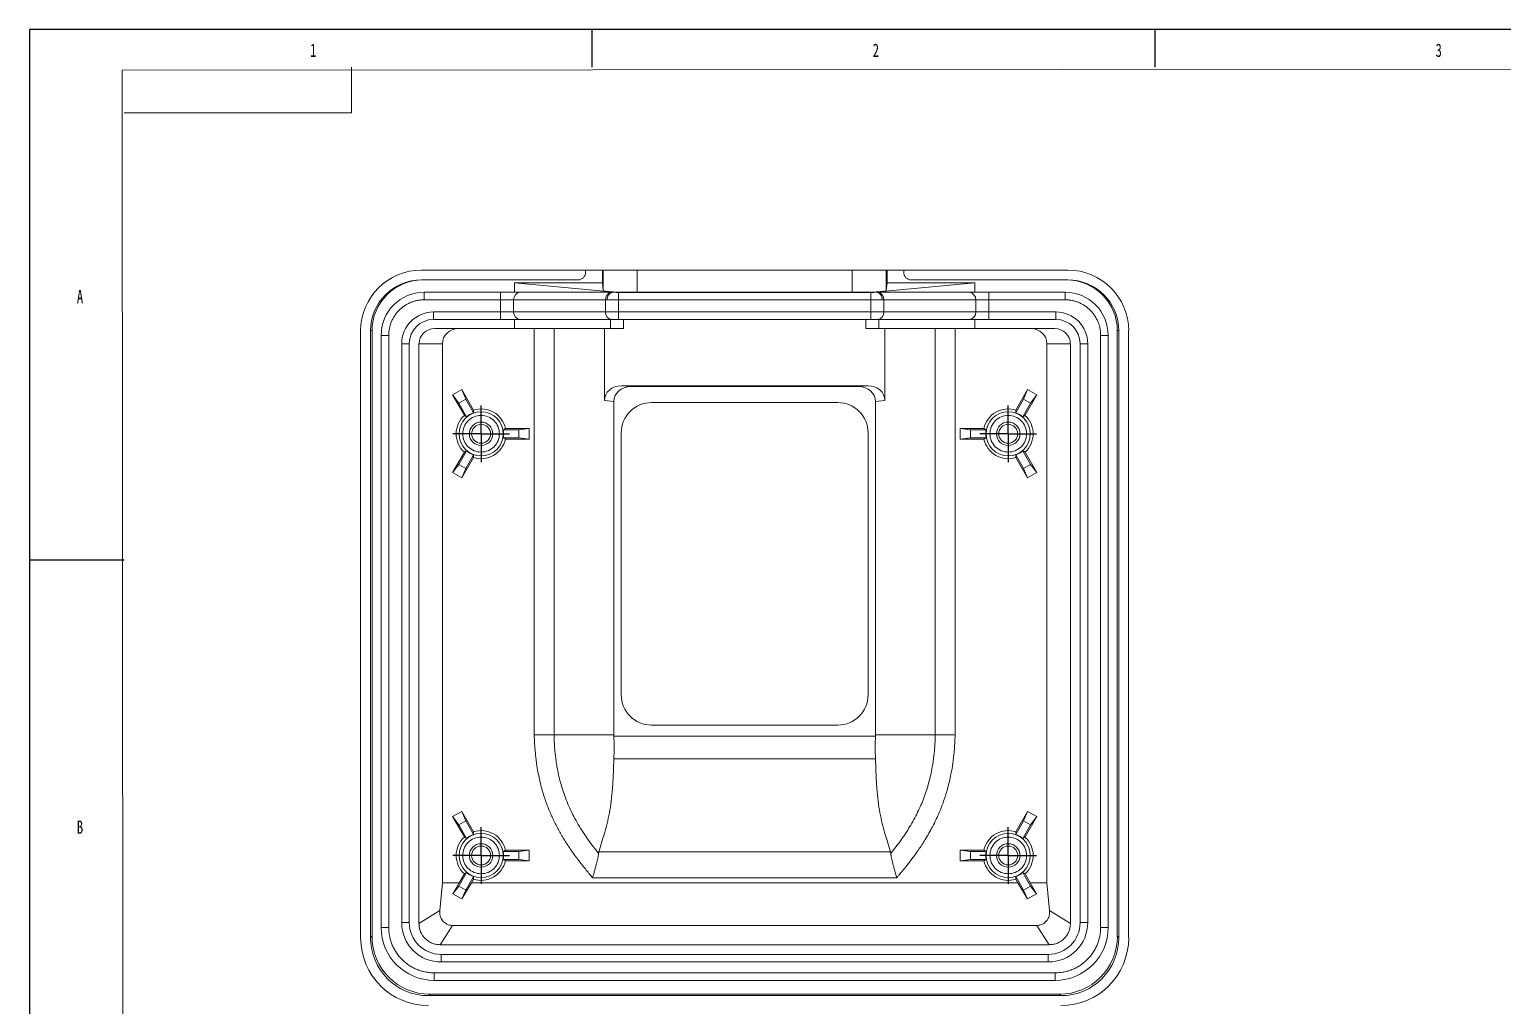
# Model space of a CAD drawing. Header units: millimetres. Extents: x 0 to 1189, y 0 to 841.
# Drawn here: x 0 to 389, y 583.1 to 841 of the extents above; entities that cross this region are included whole.
import ezdxf

# ---------------------------------------------------------------- set-up
doc = ezdxf.new("R2010")
doc.units = ezdxf.units.MM
for name, color, linetype in [('10', 7, 'Continuous'), ('5', 7, 'Continuous'), ('9', 7, 'Continuous')]:
    doc.layers.add(name, color=color, linetype=linetype)
doc.styles.add('SLDTEXTSTYLE0', font='TXT', dxfattribs={"width": 0.7})

# ---------------------------------------------------------------- blocks, each defined once
blk = doc.blocks.new('SW_CENTERMARKSYMBOL_0')
at = {"layer": '10', "color": 0}
for p, q in [((0, 5), (0, 7.5)), ((0, 0), (0, 5)), ((-5, 0), (-7.5, 0)), ((0, 0), (-5, 0)), ((0, 0), (0, -5)), ((0, 0), (5, 0)), ((5, 0), (7.5, 0)), ((0, -5), (0, -7.5))]:
    blk.add_line(p, q, dxfattribs=at)
blk = doc.blocks.new('SW_CENTERMARKSYMBOL_1')
at = {"layer": '10', "color": 0}
for p, q in [((0, 5), (0, 7.5)), ((0, 0), (0, 5)), ((-5, 0), (-7.5, 0)), ((0, 0), (-5, 0)), ((0, 0), (0, -5)), ((0, 0), (5, 0)), ((5, 0), (7.5, 0)), ((0, -5), (0, -7.5))]:
    blk.add_line(p, q, dxfattribs=at)
blk = doc.blocks.new('SW_CENTERMARKSYMBOL_2')
at = {"layer": '10', "color": 0}
for p, q in [((0, 5), (0, 7.5)), ((0, 0), (0, 5)), ((-5, 0), (-7.5, 0)), ((0, 0), (-5, 0)), ((0, 0), (0, -5)), ((0, 0), (5, 0)), ((5, 0), (7.5, 0)), ((0, -5), (0, -7.5))]:
    blk.add_line(p, q, dxfattribs=at)
blk = doc.blocks.new('SW_CENTERMARKSYMBOL_3')
at = {"layer": '10', "color": 0}
for p, q in [((0, 5), (0, 7.5)), ((0, 0), (0, 5)), ((-5, 0), (-7.5, 0)), ((0, 0), (-5, 0)), ((0, 0), (0, -5)), ((0, 0), (5, 0)), ((5, 0), (7.5, 0)), ((0, -5), (0, -7.5))]:
    blk.add_line(p, q, dxfattribs=at)

msp = doc.modelspace()

# ---------------------------------------------------------------- linework, layer by layer
at = {"color": 7, "linetype": 'Continuous', "lineweight": 15}
for p, q in [((103.55, 777.43), (146.86, 777.43)), ((103.55, 774.83), (144.86, 774.83)), ((146.86, 776.83), (146.86, 777.43)), ((146.86, 777.43), (151.28, 777.43)), ((151.28, 774.02), (151.28, 777.43)), ((151.28, 777.43), (151.48, 777.43)), ((151.48, 772.03), (151.48, 777.43)), ((151.48, 777.43), (160.48, 777.43)), ((160.48, 771.56), (160.48, 777.43)), ((160.48, 777.43), (217.25, 777.43)), ((217.25, 771.56), (217.25, 777.43)), ((217.25, 777.43), (226.25, 777.43)), ((226.25, 772.03), (226.25, 777.43)), ((226.25, 777.43), (226.45, 777.43)), ((226.45, 777.43), (226.45, 774.02)), ((226.45, 777.43), (230.86, 777.43)), ((230.86, 777.43), (274.18, 777.43)), ((230.86, 777.43), (230.86, 776.83)), ((232.86, 774.83), (274.18, 774.83)), ((104.26, 771.58), (128.09, 771.58)), ((104.26, 771.58), (104.26, 769.58)), ((124.37, 771.58), (124.37, 769.58)), ((128.09, 774.02), (154.5, 771.58)), ((128.09, 774.02), (151.28, 774.02)), ((128.09, 771.58), (128.09, 774.02)), ((128.09, 771.58), (154.5, 771.58)), ((151.48, 772.03), (151.28, 774.02)), ((155.56, 771.54), (222.16, 771.54)), ((155.56, 769.54), (155.56, 771.54)), ((217.25, 771.56), (160.48, 771.56)), ((222.16, 771.54), (222.16, 769.54)), ((223.23, 771.58), (249.63, 774.02)), ((223.23, 771.58), (249.63, 771.58)), ((226.45, 774.02), (226.25, 772.03)), ((226.45, 774.02), (249.63, 774.02)), ((249.63, 774.02), (249.63, 771.58)), ((249.63, 771.58), (273.46, 771.58)), ((253.36, 771.58), (253.36, 769.58)), ((273.46, 769.58), (273.46, 771.58)), ((124.37, 769.58), (104.26, 769.58)), ((106.69, 766.38), (106.69, 764.38)), ((124.37, 766.38), (106.69, 766.38)), ((127.85, 769.58), (124.37, 769.58)), ((124.37, 769.58), (124.37, 766.38)), ((124.37, 766.38), (124.37, 764.38)), ((124.37, 766.38), (127.85, 766.38)), ((127.85, 766.38), (127.85, 769.58)), ((152.09, 769.58), (127.85, 769.58)), ((152.09, 766.38), (127.85, 766.38)), ((152.09, 766.38), (152.09, 769.58)), ((152.09, 769.58), (152.54, 769.58)), ((155.56, 766.38), (152.09, 766.38)), ((155.56, 766.38), (155.56, 769.54)), ((222.16, 769.54), (155.56, 769.54)), ((155.56, 764.38), (155.56, 766.38)), ((222.16, 766.38), (155.56, 766.38)), ((222.16, 766.38), (222.16, 769.54)), ((222.16, 766.38), (222.16, 764.38)), ((225.64, 766.38), (222.16, 766.38)), ((225.19, 769.58), (225.64, 769.58)), ((249.88, 769.58), (225.64, 769.58)), ((225.64, 766.38), (225.64, 769.58)), ((249.88, 766.38), (225.64, 766.38)), ((253.36, 769.58), (249.88, 769.58)), ((249.88, 769.58), (249.88, 766.38)), ((249.88, 766.38), (253.36, 766.38)), ((273.46, 769.58), (253.36, 769.58)), ((253.36, 766.38), (253.36, 769.58)), ((253.36, 764.38), (253.36, 766.38)), ((271.04, 766.38), (253.36, 766.38)), ((271.04, 766.38), (271.04, 764.38)), ((106.69, 764.38), (128.09, 764.38)), ((128.09, 761.98), (128.09, 764.38)), ((128.09, 764.38), (153.43, 764.38)), ((153.43, 761.98), (153.43, 764.38)), ((153.43, 764.38), (156.91, 764.38)), ((156.91, 761.98), (156.91, 764.38)), ((156.91, 764.38), (220.82, 764.38)), ((220.82, 761.98), (220.82, 764.38)), ((220.82, 764.38), (224.3, 764.38)), ((224.3, 764.38), (249.63, 764.38)), ((224.3, 761.98), (224.3, 764.38)), ((249.63, 764.38), (249.63, 761.98)), ((249.63, 764.38), (271.04, 764.38)), ((87.46, 761.43), (87.46, 601.03)), ((90.08, 601.06), (90.08, 761.43)), ((90.46, 761.43), (90.08, 761.43)), ((90.46, 761.43), (90.46, 601.44)), ((92.86, 603.78), (92.86, 760.18)), ((94.86, 760.18), (92.86, 760.18)), ((94.86, 760.18), (94.86, 603.78)), ((107.05, 761.98), (128.09, 761.98)), ((153.43, 761.98), (128.09, 761.98)), ((133.3, 761.98), (133.3, 654.6)), ((138.52, 654.67), (138.52, 761.98)), ((151.82, 742.97), (151.82, 761.98)), ((156.91, 761.98), (153.43, 761.98)), ((224.3, 761.98), (220.82, 761.98)), ((249.63, 761.98), (224.3, 761.98)), ((225.91, 761.98), (225.91, 742.97)), ((239.21, 761.98), (239.21, 654.67)), ((244.43, 654.6), (244.43, 761.98)), ((249.63, 761.98), (270.68, 761.98)), ((282.86, 760.18), (284.86, 760.18)), ((282.86, 603.78), (282.86, 760.18)), ((284.86, 760.18), (284.86, 603.78)), ((287.27, 601.44), (287.27, 761.43)), ((287.27, 761.43), (287.65, 761.43)), ((287.65, 761.43), (287.65, 601.06)), ((290.26, 601.03), (290.26, 761.43)), ((100.29, 757.98), (98.29, 757.98)), ((98.29, 757.98), (98.29, 605.04)), ((100.29, 605.04), (100.29, 757.98)), ((102.86, 604.78), (102.86, 757.98)), ((109.04, 757.98), (102.86, 757.98)), ((109.04, 757.98), (109.04, 615.59)), ((268.69, 615.59), (268.69, 757.98)), ((268.69, 757.98), (274.87, 757.98)), ((274.87, 757.98), (274.87, 604.78)), ((277.44, 757.98), (277.44, 605.04)), ((279.44, 757.98), (277.44, 757.98)), ((279.44, 605.04), (279.44, 757.98)), ((221.43, 746.88), (156.3, 746.88)), ((156.3, 746.88), (158.79, 746.64)), ((218.94, 746.64), (221.43, 746.88)), ((114.14, 745.84), (111.73, 744.45)), ((111.73, 744.45), (113.38, 742.26)), ((111.73, 744.45), (114.84, 739.06)), ((115.21, 743.31), (113.38, 742.26)), ((115.21, 743.31), (114.14, 745.84)), ((117.25, 740.45), (114.14, 745.84)), ((117.27, 739.74), (115.21, 743.31)), ((158.79, 746.64), (218.94, 746.64)), ((262.52, 743.31), (260.46, 739.74)), ((263.59, 745.84), (260.48, 740.45)), ((263.59, 745.84), (262.52, 743.31)), ((264.34, 742.26), (262.52, 743.31)), ((262.89, 739.06), (266, 744.45)), ((266, 744.45), (263.59, 745.84)), ((264.34, 742.26), (266, 744.45)), ((113.38, 742.26), (115.45, 738.69)), ((151.82, 742.97), (154.31, 742.74)), ((154.31, 742.74), (154.31, 654.69)), ((213.46, 742.43), (164.26, 742.43)), ((225.91, 742.97), (223.42, 742.74)), ((223.42, 654.69), (223.42, 742.74)), ((262.28, 738.69), (264.34, 742.26)), ((129.2, 735.23), (125.07, 735.23)), ((131.93, 735.57), (125.7, 735.57)), ((131.93, 735.57), (129.2, 735.23)), ((129.2, 733.13), (129.2, 735.23)), ((131.93, 732.79), (131.93, 735.57)), ((245.8, 735.57), (245.8, 732.79)), ((248.53, 735.23), (245.8, 735.57)), ((252.03, 735.57), (245.8, 735.57)), ((248.53, 733.13), (248.53, 735.23)), ((252.65, 735.23), (248.53, 735.23)), ((125.07, 733.13), (129.2, 733.13)), ((125.7, 732.79), (131.93, 732.79)), ((129.2, 733.13), (131.93, 732.79)), ((156.26, 734.43), (156.26, 665.23)), ((221.46, 665.23), (221.46, 734.43)), ((245.8, 732.79), (248.53, 733.13)), ((245.8, 732.79), (252.03, 732.79)), ((248.53, 733.13), (252.65, 733.13)), ((114.84, 729.3), (111.73, 723.91)), ((115.45, 729.68), (113.38, 726.1)), ((114.14, 722.52), (117.25, 727.91)), ((115.21, 725.05), (117.27, 728.62)), ((260.46, 728.62), (262.52, 725.05)), ((260.48, 727.91), (263.59, 722.52)), ((264.34, 726.1), (262.28, 729.68)), ((266, 723.91), (262.89, 729.3)), ((113.38, 726.1), (111.73, 723.91)), ((111.73, 723.91), (114.14, 722.52)), ((115.21, 725.05), (113.38, 726.1)), ((114.14, 722.52), (115.21, 725.05)), ((262.52, 725.05), (264.34, 726.1)), ((262.52, 725.05), (263.59, 722.52)), ((263.59, 722.52), (266, 723.91)), ((266, 723.91), (264.34, 726.1)), ((154.31, 654.69), (138.52, 654.67)), ((223.4, 654.33), (154.33, 654.33)), ((164.26, 657.23), (213.46, 657.23)), ((239.21, 654.67), (223.42, 654.69)), ((223.4, 648.35), (154.33, 648.35)), ((114.14, 634.44), (111.73, 633.05)), ((115.21, 631.91), (114.14, 634.44)), ((117.25, 629.05), (114.14, 634.44)), ((263.59, 634.44), (260.48, 629.05)), ((263.59, 634.44), (262.52, 631.91)), ((266, 633.05), (263.59, 634.44)), ((111.73, 633.05), (113.38, 630.86)), ((111.73, 633.05), (114.84, 627.66)), ((115.21, 631.91), (113.38, 630.86)), ((113.38, 630.86), (115.45, 627.29)), ((117.27, 628.34), (115.21, 631.91)), ((262.52, 631.91), (260.46, 628.34)), ((262.28, 627.29), (264.34, 630.86)), ((262.52, 631.91), (264.34, 630.86)), ((262.89, 627.66), (266, 633.05)), ((264.34, 630.86), (266, 633.05)), ((129.2, 623.83), (125.07, 623.83)), ((131.93, 624.17), (125.7, 624.17)), ((131.93, 624.17), (129.2, 623.83)), ((129.2, 621.73), (129.2, 623.83)), ((131.93, 621.39), (131.93, 624.17)), ((227.37, 623.7), (150.36, 623.7)), ((245.8, 624.17), (245.8, 621.39)), ((248.53, 623.83), (245.8, 624.17)), ((252.03, 624.17), (245.8, 624.17)), ((248.53, 621.73), (248.53, 623.83)), ((252.65, 623.83), (248.53, 623.83)), ((125.07, 621.73), (129.2, 621.73)), ((125.7, 621.39), (131.93, 621.39)), ((129.2, 621.73), (131.93, 621.39)), ((245.8, 621.39), (248.53, 621.73)), ((245.8, 621.39), (252.03, 621.39)), ((248.53, 621.73), (252.65, 621.73)), ((109.04, 615.59), (108.34, 608.27)), ((113.5, 615.59), (109.04, 615.59)), ((113.5, 615.59), (111.81, 612.61)), ((113.38, 614.7), (111.81, 612.61)), ((115.45, 618.28), (113.38, 614.7)), ((113.38, 614.7), (115.21, 613.65)), ((113.5, 615.59), (114.84, 617.9)), ((114.21, 611.29), (116.72, 615.59)), ((115.21, 613.65), (117.27, 617.22)), ((117.25, 616.51), (116.72, 615.59)), ((261.01, 615.59), (116.72, 615.59)), ((148.69, 616.91), (229.04, 616.91)), ((260.46, 617.22), (262.52, 613.65)), ((261.01, 615.59), (260.48, 616.51)), ((261.01, 615.59), (263.52, 611.29)), ((264.34, 614.7), (262.28, 618.28)), ((262.52, 613.65), (264.34, 614.7)), ((262.89, 617.9), (264.22, 615.59)), ((265.92, 612.61), (264.22, 615.59)), ((268.69, 615.59), (264.22, 615.59)), ((265.92, 612.61), (264.34, 614.7)), ((269.38, 608.27), (268.69, 615.59)), ((111.81, 612.61), (114.21, 611.29)), ((114.21, 611.29), (115.21, 613.65)), ((262.52, 613.65), (263.52, 611.29)), ((263.52, 611.29), (265.92, 612.61)), ((108.34, 608.27), (102.86, 604.78)), ((274.87, 604.78), (269.38, 608.27)), ((94.86, 603.78), (92.86, 603.78)), ((98.29, 605.04), (100.29, 605.04)), ((108.44, 599.21), (111.68, 604.31)), ((111.68, 604.31), (266.04, 604.31)), ((266.04, 604.31), (269.29, 599.21)), ((279.44, 605.04), (277.44, 605.04)), ((282.86, 603.78), (284.86, 603.78)), ((90.46, 601.44), (90.08, 601.06)), ((269.29, 599.21), (108.44, 599.21)), ((287.27, 601.44), (287.65, 601.06)), ((269.04, 596.64), (108.69, 596.64)), ((108.69, 594.64), (108.69, 596.64)), ((269.04, 594.64), (269.04, 596.64)), ((106.86, 591.78), (106.86, 589.78)), ((106.86, 591.78), (270.86, 591.78)), ((108.69, 594.64), (269.04, 594.64)), ((270.86, 591.78), (270.86, 589.78)), ((270.86, 589.78), (106.86, 589.78)), ((105.77, 586.12), (105.39, 585.75)), ((272.33, 585.75), (105.39, 585.75)), ((105.77, 586.12), (271.96, 586.12)), ((271.96, 586.12), (272.33, 585.75))]:
    msp.add_line(p, q, dxfattribs=at)
for centre, radius in [((119.26, 734.18), 5.83), ((258.46, 734.18), 5.83), ((119.26, 734.18), 3.1), ((119.26, 734.18), 2.5), ((258.46, 734.18), 3.1), ((258.46, 734.18), 2.5), ((119.26, 622.78), 5.83), ((258.46, 622.78), 5.83), ((119.26, 622.78), 3.1), ((119.26, 622.78), 2.5), ((258.46, 622.78), 3.1), ((258.46, 622.78), 2.5)]:
    msp.add_circle(centre, radius, dxfattribs=at)
for centre, radius, start, end in [((144.86, 776.83), 2, 270, 0), ((232.86, 776.83), 2, 180, 270), ((104.26, 760.18), 11.4, 90, 180), ((129.73, 769.7), 1.88, 94.2604, 183.705), ((153.97, 769.7), 1.88, 94.2606, 183.7048), ((223.76, 769.7), 1.88, 356.2952, 85.7394), ((248, 769.7), 1.88, 356.295, 85.7396), ((273.46, 760.18), 11.4, 0, 90), ((129.73, 766.26), 1.88, 176.295, 265.7398), ((153.97, 766.26), 1.88, 176.2951, 265.7396), ((223.76, 766.26), 1.88, 274.2604, 3.7049), ((248, 766.26), 1.88, 274.2602, 3.705), ((106.69, 757.98), 6.4, 90, 180), ((271.04, 757.98), 6.4, 0, 90), ((119.26, 734.18), 5.9, 109.7337, 130.2663), ((119.26, 734.18), 6.58, 12.2001, 107.7999), ((164.26, 734.43), 8, 90, 180), ((213.46, 734.43), 8, 0, 90), ((258.46, 734.18), 6.58, 72.2001, 167.7999), ((258.46, 734.18), 5.9, 49.7337, 70.2663), ((119.26, 734.18), 6.58, 132.2001, 227.7999), ((119.26, 734.18), 5.9, 349.7337, 10.2663), ((258.46, 734.18), 5.9, 169.7337, 190.2663), ((258.46, 734.18), 6.58, 312.2001, 47.7999), ((119.26, 734.18), 6.58, 252.2001, 347.7999), ((258.46, 734.18), 6.58, 192.2001, 287.7999), ((119.26, 734.18), 5.9, 229.7337, 250.2663), ((258.46, 734.18), 5.9, 289.7337, 310.2663), ((164.26, 665.23), 8, 180, 270), ((213.46, 665.23), 8, 270, 0), ((119.26, 622.78), 6.58, 132.2001, 227.7999), ((119.26, 622.78), 5.9, 109.7337, 130.2663), ((119.26, 622.78), 6.58, 12.2001, 107.7999), ((258.46, 622.78), 6.58, 72.2001, 167.7999), ((258.46, 622.78), 5.9, 49.7337, 70.2663), ((258.46, 622.78), 6.58, 312.2001, 47.7999), ((119.26, 622.78), 5.9, 349.7337, 10.2663), ((258.46, 622.78), 5.9, 169.7337, 190.2663), ((119.26, 622.78), 6.58, 252.2001, 347.7999), ((258.46, 622.78), 6.58, 192.2001, 287.7999), ((119.26, 622.78), 5.9, 229.7337, 250.2663), ((258.46, 622.78), 5.9, 289.7337, 310.2663), ((106.86, 603.78), 14, 180, 270), ((108.69, 605.04), 8.4, 180, 270), ((269.04, 605.04), 8.4, 270, 0), ((270.86, 603.78), 14, 270, 0)]:
    msp.add_arc(centre, radius, start, end, dxfattribs=at)
for centre, major_axis, ratio, start_param, end_param in [((103.55, 761.43), (-16.09, 0), 0.994522, 4.712389, 6.283185), ((103.55, 761.43), (-13.47, 0), 0.994522, 4.712389, 6.283185), ((103.93, 761.43), (-13.47, 0), 0.994522, 4.712389, 6.283185), ((273.8, 761.43), (13.47, 0), 0.994522, 0, 1.570796), ((274.18, 761.43), (16.09, 0), 0.994522, 0, 1.570796), ((274.18, 761.43), (13.47, 0), 0.994522, 0, 1.570796), ((160.48, 772.03), (9, 0), 0.052408, 3.146829, 4.712389), ((217.25, 772.03), (9, 0), 0.052408, 4.712389, 6.277949), ((107.05, 757.98), (-4.18, 0), 0.956305, 4.712389, 6.283185), ((113.22, 757.98), (-4.18, 0), 0.956305, 4.712389, 6.283185), ((264.51, 757.98), (4.18, 0), 0.956305, 0, 1.570796), ((270.68, 757.98), (4.18, 0), 0.956305, 0, 1.570796), ((156.42, 742.87), (4.58, -0.42), 0.868917, 1.676732, 3.221705), ((221.31, 742.87), (-4.58, -0.42), 0.868917, 3.061481, 4.606453), ((158.91, 742.64), (4.58, -0.42), 0.868917, 1.676732, 3.221705), ((218.82, 742.64), (-4.58, -0.42), 0.868917, 3.061481, 4.606453), ((105.56, 601.23), (-12.87, -12.87), 0.989133, 5.50325, 7.06312), ((105.56, 601.23), (-11.01, -11.01), 0.989133, 5.50325, 7.06312), ((105.94, 601.61), (-11.01, -11.01), 0.989133, 5.50325, 7.06312), ((271.79, 601.61), (11.01, -11.01), 0.989133, 5.50325, 7.06312), ((272.17, 601.23), (11.01, -11.01), 0.989133, 5.50325, 7.06312), ((272.17, 601.23), (12.87, -12.87), 0.989133, 5.50325, 7.06312)]:
    msp.add_ellipse(centre, major_axis=major_axis, ratio=ratio, start_param=start_param, end_param=end_param, dxfattribs=at)
for points, knots in [([(154.02, 771.58), (153.97, 771.58), (153.87, 771.57), (153.71, 771.53), (153.55, 771.46), (153.38, 771.36), (153.21, 771.23), (153.05, 771.07), (152.91, 770.88), (152.78, 770.65), (152.67, 770.4), (152.6, 770.13), (152.55, 769.86), (152.54, 769.67), (152.54, 769.58)], [0, 0, 0, 0, 0.064472, 0.133606, 0.207364, 0.285576, 0.367915, 0.453886, 0.542821, 0.633894, 0.72616, 0.818603, 0.910204, 1, 1, 1, 1]), ([(154.02, 771.58), (154.06, 771.58), (154.14, 771.57), (154.27, 771.57), (154.41, 771.56), (154.56, 771.56), (154.79, 771.55), (155.12, 771.54), (155.42, 771.54), (155.56, 771.54)], [0, 0, 0, 0, 0.10131, 0.201258, 0.300594, 0.400083, 0.500485, 0.748103, 1, 1, 1, 1]), ([(222.16, 771.54), (222.22, 771.54), (222.34, 771.54), (222.52, 771.54), (222.69, 771.55), (222.85, 771.55), (223.09, 771.55), (223.4, 771.56), (223.6, 771.57), (223.7, 771.58)], [0, 0, 0, 0, 0.101234, 0.201121, 0.300413, 0.399874, 0.500266, 0.74794, 1, 1, 1, 1]), ([(225.19, 769.58), (225.19, 769.65), (225.19, 769.79), (225.16, 770), (225.11, 770.2), (225.05, 770.4), (224.98, 770.59), (224.89, 770.77), (224.78, 770.93), (224.67, 771.07), (224.55, 771.2), (224.43, 771.3), (224.31, 771.39), (224.18, 771.46), (224.05, 771.51), (223.93, 771.55), (223.82, 771.57), (223.74, 771.58), (223.7, 771.58)], [0, 0, 0, 0, 0.067144, 0.135434, 0.204477, 0.273854, 0.34313, 0.411874, 0.479672, 0.54614, 0.610936, 0.67377, 0.734404, 0.792657, 0.848401, 0.901556, 0.952089, 1, 1, 1, 1]), ([(94.86, 760.18), (94.87, 760.33), (94.87, 760.63), (94.9, 761.07), (94.95, 761.51), (95.03, 761.94), (95.12, 762.37), (95.23, 762.8), (95.37, 763.22), (95.58, 763.8), (95.9, 764.51), (96.39, 765.34), (96.95, 766.12), (97.61, 766.84), (98.33, 767.49), (99.11, 768.06), (99.93, 768.54), (100.78, 768.93), (101.64, 769.22), (102.5, 769.43), (103.38, 769.56), (103.97, 769.57), (104.26, 769.58)], [0, 0, 0, 0, 0.030249, 0.060295, 0.090203, 0.120042, 0.149878, 0.17978, 0.209814, 0.240046, 0.304323, 0.368671, 0.434315, 0.500032, 0.565677, 0.631394, 0.695671, 0.760019, 0.820243, 0.879955, 0.939695, 1, 1, 1, 1]), ([(273.46, 769.58), (273.61, 769.58), (273.91, 769.57), (274.35, 769.54), (274.79, 769.49), (275.23, 769.42), (275.66, 769.33), (276.08, 769.21), (276.51, 769.08), (277.08, 768.87), (277.8, 768.54), (278.62, 768.06), (279.4, 767.49), (280.12, 766.84), (280.77, 766.12), (281.34, 765.34), (281.83, 764.51), (282.21, 763.67), (282.51, 762.81), (282.71, 761.95), (282.84, 761.07), (282.86, 760.48), (282.86, 760.18)], [0, 0, 0, 0, 0.030249, 0.060295, 0.090203, 0.120042, 0.149878, 0.17978, 0.209814, 0.240046, 0.304323, 0.368671, 0.434315, 0.500032, 0.565677, 0.631394, 0.695671, 0.760019, 0.820243, 0.879955, 0.939695, 1, 1, 1, 1]), ([(117.25, 740.45), (117.26, 740.29), (117.26, 740.14), (117.26, 739.98), (117.27, 739.9), (117.27, 739.82), (117.27, 739.74)], [0, 0, 0, 0, 0.006360256, 0.006360256, 0.006360256, 0.009706483, 0.009706483, 0.009706483, 0.009706483]), ([(260.46, 739.74), (260.46, 739.88), (260.47, 740.02), (260.47, 740.16), (260.47, 740.25), (260.47, 740.35), (260.48, 740.45)], [0, 0, 0, 0, 0.005705638, 0.005705638, 0.005705638, 0.009706483, 0.009706483, 0.009706483, 0.009706483]), ([(114.43, 734.18), (114.43, 735.46), (114.94, 736.69), (116.75, 738.51), (117.98, 739.02), (120.55, 739.02), (121.78, 738.51), (123.59, 736.69), (124.1, 735.46), (124.1, 732.9), (123.59, 731.67), (121.78, 729.86), (120.55, 729.35), (117.98, 729.35), (116.75, 729.86), (114.94, 731.67), (114.43, 732.9), (114.43, 734.18)], [0, 0, 0, 0, 0.125, 0.125, 0.25, 0.25, 0.375, 0.375, 0.5, 0.5, 0.625, 0.625, 0.75, 0.75, 0.875, 0.875, 1, 1, 1, 1]), ([(115.45, 738.69), (115.33, 738.76), (115.21, 738.83), (115.09, 738.91), (115.01, 738.96), (114.93, 739.01), (114.84, 739.06)], [0, 0, 0, 0, 0.005705638, 0.005705638, 0.005705638, 0.009706483, 0.009706483, 0.009706483, 0.009706483]), ([(125.07, 735.23), (125.2, 735.3), (125.32, 735.37), (125.44, 735.43), (125.53, 735.48), (125.61, 735.53), (125.7, 735.57)], [0, 0, 0, 0, 0.005705638, 0.005705638, 0.005705638, 0.009706483, 0.009706483, 0.009706483, 0.009706483]), ([(252.03, 735.57), (252.17, 735.5), (252.3, 735.42), (252.44, 735.35), (252.51, 735.31), (252.58, 735.27), (252.65, 735.23)], [0, 0, 0, 0, 0.006360256, 0.006360256, 0.006360256, 0.009706483, 0.009706483, 0.009706483, 0.009706483]), ([(263.3, 734.18), (263.3, 732.9), (262.79, 731.67), (260.98, 729.86), (259.75, 729.35), (257.18, 729.35), (255.95, 729.86), (254.14, 731.67), (253.63, 732.9), (253.63, 735.46), (254.14, 736.69), (255.95, 738.51), (257.18, 739.02), (259.75, 739.02), (260.98, 738.51), (262.79, 736.69), (263.3, 735.46), (263.3, 734.18)], [0, 0, 0, 0, 0.125, 0.125, 0.25, 0.25, 0.375, 0.375, 0.5, 0.5, 0.625, 0.625, 0.75, 0.75, 0.875, 0.875, 1, 1, 1, 1]), ([(262.89, 739.06), (262.75, 738.98), (262.62, 738.9), (262.49, 738.82), (262.42, 738.77), (262.35, 738.73), (262.28, 738.69)], [0, 0, 0, 0, 0.006360256, 0.006360256, 0.006360256, 0.009706483, 0.009706483, 0.009706483, 0.009706483]), ([(125.7, 732.79), (125.56, 732.86), (125.43, 732.94), (125.29, 733.01), (125.22, 733.05), (125.15, 733.09), (125.07, 733.13)], [0, 0, 0, 0, 0.006360256, 0.006360256, 0.006360256, 0.009706483, 0.009706483, 0.009706483, 0.009706483]), ([(252.65, 733.13), (252.53, 733.06), (252.41, 733), (252.29, 732.93), (252.2, 732.88), (252.12, 732.84), (252.03, 732.79)], [0, 0, 0, 0, 0.005705638, 0.005705638, 0.005705638, 0.009706483, 0.009706483, 0.009706483, 0.009706483]), ([(114.84, 729.3), (114.97, 729.39), (115.11, 729.47), (115.24, 729.55), (115.31, 729.59), (115.38, 729.63), (115.45, 729.68)], [0, 0, 0, 0, 0.006360256, 0.006360256, 0.006360256, 0.009706483, 0.009706483, 0.009706483, 0.009706483]), ([(117.27, 728.62), (117.27, 728.48), (117.26, 728.34), (117.26, 728.21), (117.26, 728.11), (117.25, 728.01), (117.25, 727.91)], [0, 0, 0, 0, 0.005705638, 0.005705638, 0.005705638, 0.009706483, 0.009706483, 0.009706483, 0.009706483]), ([(260.48, 727.91), (260.47, 728.07), (260.47, 728.22), (260.46, 728.38), (260.46, 728.46), (260.46, 728.54), (260.46, 728.62)], [0, 0, 0, 0, 0.006360256, 0.006360256, 0.006360256, 0.009706483, 0.009706483, 0.009706483, 0.009706483]), ([(262.28, 729.68), (262.4, 729.6), (262.52, 729.53), (262.64, 729.46), (262.72, 729.41), (262.8, 729.36), (262.89, 729.3)], [0, 0, 0, 0, 0.005705638, 0.005705638, 0.005705638, 0.009706483, 0.009706483, 0.009706483, 0.009706483]), ([(133.3, 654.6), (133.42, 654.61), (133.66, 654.61), (134.01, 654.61), (134.36, 654.62), (134.69, 654.62), (135.01, 654.63), (135.31, 654.63), (135.61, 654.63), (135.89, 654.64), (136.15, 654.64), (136.41, 654.64), (136.65, 654.65), (136.87, 654.65), (137.08, 654.65), (137.28, 654.65), (137.46, 654.66), (137.64, 654.66), (137.79, 654.66), (137.94, 654.66), (138.08, 654.67), (138.2, 654.67), (138.32, 654.67), (138.42, 654.67), (138.49, 654.67), (138.52, 654.67)], [0, 0, 0, 0, 0.057332, 0.113405, 0.168218, 0.221773, 0.274067, 0.325103, 0.374879, 0.423395, 0.470652, 0.51665, 0.561388, 0.604867, 0.647086, 0.688045, 0.727745, 0.766186, 0.803367, 0.839288, 0.87395, 0.907352, 0.939494, 0.970377, 1, 1, 1, 1]), ([(133.3, 654.6), (133.31, 654.3), (133.33, 653.6), (133.38, 652.43), (133.48, 651), (133.66, 648.99), (133.95, 646.71), (134.35, 644.44), (134.86, 642.01), (135.55, 639.42), (136.46, 636.67), (137.47, 634.12), (138.62, 631.59), (140.02, 628.95), (141.54, 626.4), (143.17, 623.92), (144.94, 621.53), (146.78, 619.2), (148.05, 617.68), (148.69, 616.91)], [0, 0, 0, 0, 0.021897, 0.05012, 0.084628, 0.125376, 0.195552, 0.249838, 0.291547, 0.374206, 0.443034, 0.499645, 0.57169, 0.643225, 0.714491, 0.785677, 0.856934, 0.928372, 1, 1, 1, 1]), ([(138.52, 654.67), (138.53, 654.27), (138.56, 653.4), (138.63, 651.97), (138.77, 650.07), (138.99, 648.13), (139.43, 645.34), (140.16, 642.05), (141.28, 638.59), (142.44, 635.77), (143.47, 633.6), (144.64, 631.43), (145.92, 629.31), (147.33, 627.2), (148.78, 625.21), (149.79, 623.95), (150.29, 623.33)], [0, 0, 0, 0, 0.035216, 0.076873, 0.124888, 0.202404, 0.248901, 0.372656, 0.497191, 0.567589, 0.640451, 0.707555, 0.784005, 0.858083, 0.930065, 1, 1, 1, 1]), ([(154.33, 648.35), (154.37, 649.31), (154.39, 650.29), (154.39, 652.28), (154.37, 653.3), (154.33, 654.33)], [0, 0, 0, 0, 0.5, 0.5, 1, 1, 1, 1]), ([(223.4, 654.33), (223.36, 653.3), (223.34, 652.28), (223.34, 650.29), (223.36, 649.31), (223.4, 648.35)], [0, 0, 0, 0, 0.5, 0.5, 1, 1, 1, 1]), ([(227.44, 623.33), (227.69, 623.63), (228.18, 624.25), (228.91, 625.19), (229.64, 626.16), (230.35, 627.16), (231.06, 628.18), (231.75, 629.24), (232.97, 631.21), (234.55, 634.08), (236.26, 637.99), (237.55, 642), (238.29, 645.31), (238.74, 648.11), (238.98, 650.32), (239.14, 652.61), (239.19, 654.04), (239.21, 654.67)], [0, 0, 0, 0, 0.034408, 0.069312, 0.104713, 0.140615, 0.177027, 0.213958, 0.251427, 0.380916, 0.501144, 0.625408, 0.749682, 0.798349, 0.874503, 0.94481, 1, 1, 1, 1]), ([(229.04, 616.91), (229.1, 616.98), (229.33, 617.26), (229.84, 617.87), (230.66, 618.87), (231.79, 620.27), (233.21, 622.09), (234.86, 624.36), (236.67, 627.16), (238.58, 630.51), (240.08, 633.67), (241.25, 636.64), (242.14, 639.29), (242.84, 641.91), (243.35, 644.31), (243.77, 646.67), (244.08, 649.1), (244.28, 651.39), (244.38, 653.13), (244.42, 654.16), (244.43, 654.6)], [0, 0, 0, 0, 0.006926, 0.025956, 0.057081, 0.100289, 0.155566, 0.222951, 0.302743, 0.39534, 0.500546, 0.554729, 0.625321, 0.701926, 0.749706, 0.802363, 0.874455, 0.92605, 0.967924, 1, 1, 1, 1]), ([(239.21, 654.67), (239.27, 654.67), (239.39, 654.67), (239.59, 654.67), (239.83, 654.66), (240.11, 654.66), (240.42, 654.66), (240.78, 654.65), (241.17, 654.65), (241.62, 654.64), (242.1, 654.63), (242.63, 654.63), (243.2, 654.62), (243.8, 654.61), (244.22, 654.61), (244.43, 654.6)], [0, 0, 0, 0, 0.0532735, 0.1104896, 0.171648, 0.2367486, 0.305791, 0.378775, 0.4557003, 0.5365666, 0.6213735, 0.7101207, 0.8028077, 0.8994343, 1, 1, 1, 1]), ([(150.36, 623.7), (150.81, 625.3), (151.33, 626.91), (152.31, 630.31), (152.78, 632.1), (153.33, 635.05), (153.5, 636.07), (153.77, 638.23), (153.88, 639.35), (154.06, 641.71), (154.12, 642.94), (154.23, 645.55), (154.27, 646.92), (154.33, 648.35)], [0, 0, 0, 0, 0.25, 0.25, 0.5, 0.5, 0.625, 0.625, 0.75, 0.75, 0.875, 0.875, 1, 1, 1, 1]), ([(223.4, 648.35), (223.46, 646.92), (223.5, 645.56), (223.6, 642.97), (223.67, 641.74), (223.85, 639.37), (223.96, 638.23), (224.23, 636.07), (224.39, 635.05), (224.95, 632.11), (225.41, 630.32), (226.4, 626.91), (226.92, 625.3), (227.37, 623.7)], [0, 0, 0, 0, 0.125, 0.125, 0.25, 0.25, 0.375, 0.375, 0.5, 0.5, 0.75, 0.75, 1, 1, 1, 1]), ([(114.43, 622.78), (114.43, 624.06), (114.94, 625.29), (116.75, 627.11), (117.98, 627.62), (120.55, 627.62), (121.78, 627.11), (123.59, 625.29), (124.1, 624.06), (124.1, 621.5), (123.59, 620.27), (121.78, 618.46), (120.55, 617.95), (117.98, 617.95), (116.75, 618.46), (114.94, 620.27), (114.43, 621.5), (114.43, 622.78)], [0, 0, 0, 0, 0.125, 0.125, 0.25, 0.25, 0.375, 0.375, 0.5, 0.5, 0.625, 0.625, 0.75, 0.75, 0.875, 0.875, 1, 1, 1, 1]), ([(115.45, 627.29), (115.33, 627.36), (115.21, 627.43), (115.09, 627.51), (115.01, 627.56), (114.93, 627.61), (114.84, 627.66)], [0, 0, 0, 0, 0.005705638, 0.005705638, 0.005705638, 0.009706483, 0.009706483, 0.009706483, 0.009706483]), ([(117.25, 629.05), (117.26, 628.89), (117.26, 628.74), (117.26, 628.58), (117.27, 628.5), (117.27, 628.42), (117.27, 628.34)], [0, 0, 0, 0, 0.006360256, 0.006360256, 0.006360256, 0.009706483, 0.009706483, 0.009706483, 0.009706483]), ([(263.3, 622.78), (263.3, 621.5), (262.79, 620.27), (260.98, 618.46), (259.75, 617.95), (257.18, 617.95), (255.95, 618.46), (254.14, 620.27), (253.63, 621.5), (253.63, 624.06), (254.14, 625.29), (255.95, 627.11), (257.18, 627.62), (259.75, 627.62), (260.98, 627.11), (262.79, 625.29), (263.3, 624.06), (263.3, 622.78)], [0, 0, 0, 0, 0.125, 0.125, 0.25, 0.25, 0.375, 0.375, 0.5, 0.5, 0.625, 0.625, 0.75, 0.75, 0.875, 0.875, 1, 1, 1, 1]), ([(260.46, 628.34), (260.46, 628.48), (260.47, 628.62), (260.47, 628.76), (260.47, 628.85), (260.47, 628.95), (260.48, 629.05)], [0, 0, 0, 0, 0.005705638, 0.005705638, 0.005705638, 0.009706483, 0.009706483, 0.009706483, 0.009706483]), ([(262.89, 627.66), (262.75, 627.58), (262.62, 627.5), (262.49, 627.42), (262.42, 627.37), (262.35, 627.33), (262.28, 627.29)], [0, 0, 0, 0, 0.006360256, 0.006360256, 0.006360256, 0.009706483, 0.009706483, 0.009706483, 0.009706483]), ([(125.07, 623.83), (125.2, 623.9), (125.32, 623.97), (125.44, 624.03), (125.53, 624.08), (125.61, 624.13), (125.7, 624.17)], [0, 0, 0, 0, 0.005705638, 0.005705638, 0.005705638, 0.009706483, 0.009706483, 0.009706483, 0.009706483]), ([(150.29, 623.33), (150.28, 623.25), (150.26, 623.1), (150.23, 622.85), (150.18, 622.57), (150.12, 622.28), (150.06, 621.96), (149.98, 621.62), (149.9, 621.26), (149.8, 620.87), (149.66, 620.35), (149.47, 619.64), (149.26, 618.89), (149.07, 618.21), (148.89, 617.61), (148.76, 617.16), (148.69, 616.91)], [0, 0, 0, 0, 0.049096, 0.099748, 0.151981, 0.205819, 0.261284, 0.318396, 0.377173, 0.437632, 0.499789, 0.61775, 0.74971, 0.816051, 0.899482, 1, 1, 1, 1]), ([(227.43, 623.33), (227.44, 623.26), (227.46, 623.12), (227.49, 622.88), (227.53, 622.62), (227.59, 622.33), (227.67, 621.91), (227.82, 621.3), (228.01, 620.54), (228.24, 619.67), (228.48, 618.85), (228.71, 618.05), (228.88, 617.44), (228.99, 617.08), (229.04, 616.91)], [0, 0, 0, 0, 0.0464372, 0.0946785, 0.1447229, 0.1965606, 0.2501717, 0.3667101, 0.4999355, 0.6013074, 0.7498001, 0.8492826, 0.932584, 1, 1, 1, 1]), ([(252.03, 624.17), (252.17, 624.1), (252.3, 624.02), (252.44, 623.95), (252.51, 623.91), (252.58, 623.87), (252.65, 623.83)], [0, 0, 0, 0, 0.006360256, 0.006360256, 0.006360256, 0.009706483, 0.009706483, 0.009706483, 0.009706483]), ([(125.7, 621.39), (125.56, 621.46), (125.43, 621.54), (125.29, 621.61), (125.22, 621.65), (125.15, 621.69), (125.07, 621.73)], [0, 0, 0, 0, 0.006360256, 0.006360256, 0.006360256, 0.009706483, 0.009706483, 0.009706483, 0.009706483]), ([(252.65, 621.73), (252.53, 621.66), (252.41, 621.6), (252.29, 621.53), (252.2, 621.48), (252.12, 621.44), (252.03, 621.39)], [0, 0, 0, 0, 0.005705638, 0.005705638, 0.005705638, 0.009706483, 0.009706483, 0.009706483, 0.009706483]), ([(114.84, 617.9), (114.97, 617.99), (115.11, 618.07), (115.24, 618.15), (115.31, 618.19), (115.38, 618.23), (115.45, 618.28)], [0, 0, 0, 0, 0.006360256, 0.006360256, 0.006360256, 0.009706483, 0.009706483, 0.009706483, 0.009706483]), ([(117.27, 617.22), (117.27, 617.08), (117.26, 616.94), (117.26, 616.81), (117.26, 616.71), (117.25, 616.61), (117.25, 616.51)], [0, 0, 0, 0, 0.005705638, 0.005705638, 0.005705638, 0.009706483, 0.009706483, 0.009706483, 0.009706483]), ([(260.48, 616.51), (260.47, 616.67), (260.47, 616.82), (260.46, 616.98), (260.46, 617.06), (260.46, 617.14), (260.46, 617.22)], [0, 0, 0, 0, 0.006360256, 0.006360256, 0.006360256, 0.009706483, 0.009706483, 0.009706483, 0.009706483]), ([(262.28, 618.28), (262.4, 618.2), (262.52, 618.13), (262.64, 618.06), (262.72, 618.01), (262.8, 617.96), (262.89, 617.9)], [0, 0, 0, 0, 0.005705638, 0.005705638, 0.005705638, 0.009706483, 0.009706483, 0.009706483, 0.009706483]), ([(111.68, 604.31), (111.43, 604.31), (111.18, 604.34), (110.7, 604.45), (110.46, 604.53), (109.79, 604.86), (109.4, 605.18), (108.8, 605.94), (108.59, 606.38), (108.33, 607.31), (108.3, 607.79), (108.34, 608.27)], [0, 0, 0, 0, 0.125, 0.125, 0.25, 0.25, 0.5, 0.5, 0.75, 0.75, 1, 1, 1, 1]), ([(269.38, 608.27), (269.43, 607.79), (269.39, 607.32), (269.21, 606.62), (269.12, 606.39), (268.91, 605.96), (268.78, 605.76), (268.48, 605.38), (268.31, 605.2), (267.93, 604.89), (267.72, 604.76), (267.27, 604.54), (267.04, 604.45), (266.55, 604.34), (266.3, 604.31), (266.04, 604.31)], [0, 0, 0, 0, 0.25, 0.25, 0.375, 0.375, 0.5, 0.5, 0.625, 0.625, 0.75, 0.75, 0.875, 0.875, 1, 1, 1, 1]), ([(106.86, 591.78), (106.72, 591.78), (106.42, 591.79), (105.99, 591.81), (105.55, 591.85), (105.11, 591.91), (104.44, 592.02), (103.54, 592.23), (102.43, 592.61), (101.33, 593.11), (99.92, 593.93), (98.32, 595.24), (97.02, 596.84), (96.19, 598.25), (95.69, 599.34), (95.31, 600.46), (95.08, 601.45), (94.95, 602.32), (94.88, 603.05), (94.87, 603.54), (94.86, 603.78)], [0, 0, 0, 0, 0.023353, 0.046655, 0.069937, 0.09323, 0.116565, 0.1783, 0.240092, 0.304402, 0.368768, 0.500006, 0.631244, 0.695554, 0.759919, 0.821655, 0.883447, 0.922284, 0.961087, 1, 1, 1, 1]), ([(98.29, 605.04), (98.29, 602.28), (99.39, 599.63), (103.29, 595.73), (105.93, 594.64), (108.69, 594.64)], [0, 0, 0, 0, 0.5, 0.5, 1, 1, 1, 1]), ([(108.44, 599.21), (108.07, 599.21), (107.71, 599.24), (106.99, 599.38), (106.63, 599.49), (105.96, 599.77), (105.64, 599.94), (105.03, 600.34), (104.74, 600.57), (103.97, 601.34), (103.56, 601.97), (103.15, 602.98), (103.04, 603.33), (102.9, 604.05), (102.86, 604.41), (102.86, 604.78)], [0, 0, 0, 0, 0.125, 0.125, 0.25, 0.25, 0.375, 0.375, 0.5, 0.5, 0.75, 0.75, 0.875, 0.875, 1, 1, 1, 1]), ([(269.04, 594.64), (271.79, 594.64), (274.44, 595.73), (278.34, 599.63), (279.44, 602.28), (279.44, 605.04)], [0, 0, 0, 0, 0.5, 0.5, 1, 1, 1, 1]), ([(274.87, 604.78), (274.87, 604.41), (274.83, 604.05), (274.69, 603.33), (274.58, 602.98), (274.31, 602.3), (274.14, 601.98), (273.73, 601.38), (273.5, 601.09), (272.73, 600.32), (272.11, 599.9), (271.1, 599.49), (270.74, 599.38), (270.02, 599.24), (269.66, 599.21), (269.29, 599.21)], [0, 0, 0, 0, 0.125, 0.125, 0.25, 0.25, 0.375, 0.375, 0.5, 0.5, 0.75, 0.75, 0.875, 0.875, 1, 1, 1, 1]), ([(282.86, 603.78), (282.86, 603.63), (282.86, 603.34), (282.83, 602.9), (282.79, 602.47), (282.74, 602.03), (282.63, 601.36), (282.42, 600.46), (282.03, 599.34), (281.54, 598.25), (280.71, 596.84), (279.41, 595.24), (277.8, 593.93), (276.39, 593.11), (275.3, 592.61), (274.19, 592.23), (273.19, 592), (272.33, 591.86), (271.6, 591.79), (271.11, 591.79), (270.86, 591.78)], [0, 0, 0, 0, 0.023353, 0.046655, 0.069937, 0.09323, 0.116565, 0.1783, 0.240092, 0.304402, 0.368768, 0.500006, 0.631244, 0.695554, 0.759919, 0.821655, 0.883447, 0.922284, 0.961087, 1, 1, 1, 1])]:
    msp.add_open_spline(points, degree=3, knots=knots, dxfattribs=at)
for points in [[(106.69, 766.38), (102.06, 766.38), (98.29, 762.62), (98.29, 757.98)], [(152.54, 769.58), (153.29, 769.56), (154.41, 769.54), (155.56, 769.54)], [(222.16, 769.54), (223.32, 769.54), (224.44, 769.56), (225.19, 769.58)], [(279.44, 757.98), (279.44, 762.62), (275.67, 766.38), (271.04, 766.38)], [(154.33, 654.33), (154.32, 654.45), (154.32, 654.57), (154.31, 654.69)], [(223.42, 654.69), (223.41, 654.57), (223.41, 654.45), (223.4, 654.33)], [(150.29, 623.33), (150.3, 623.46), (150.32, 623.58), (150.36, 623.7)], [(227.37, 623.7), (227.4, 623.58), (227.43, 623.46), (227.44, 623.33)]]:
    msp.add_open_spline(points, degree=3, dxfattribs=at)
at = {"layer": '10', "color": 7}
for p, q in [((148.62, 831), (148.62, 841)), ((297.25, 831), (297.25, 841)), ((25, 700.83), (0, 700.83))]:
    msp.add_line(p, q, dxfattribs=at)
at = {"layer": '5', "color": 7, "lineweight": 15}
for p, q in [((1178.45, 831.05), (24.45, 830.27)), ((24.45, 830.27), (25.01, 9.27)), ((85, 819), (85, 831)), ((25, 819), (85, 819))]:
    msp.add_line(p, q, dxfattribs=at)
at = {"layer": '9', "color": 7}
for p, q in [((1189, 841), (0, 841)), ((0, 841), (0, 0))]:
    msp.add_line(p, q, dxfattribs=at)

# ---------------------------------------------------------------- block references
at = {"layer": '10'}
for name, p in [('SW_CENTERMARKSYMBOL_2', (119.26, 734.18)), ('SW_CENTERMARKSYMBOL_1', (258.46, 734.18)), ('SW_CENTERMARKSYMBOL_3', (119.26, 622.78)), ('SW_CENTERMARKSYMBOL_0', (258.46, 622.78))]:
    msp.add_blockref(name, p, dxfattribs=at)

# ---------------------------------------------------------------- texts
at = {"layer": '9', "color": 7, "char_height": 3.5, "attachment_point": 2, "style": 'SLDTEXTSTYLE0'}
for s, insert in [('1', (74.93, 837.26)), ('2', (223.51, 837.26)), ('3', (372.14, 837.26)), ('A', (13.34, 772.18)), ('B', (13.34, 632.01))]:
    msp.add_mtext(s, dxfattribs=dict(at, insert=insert))

doc.saveas('drawing.dxf')
